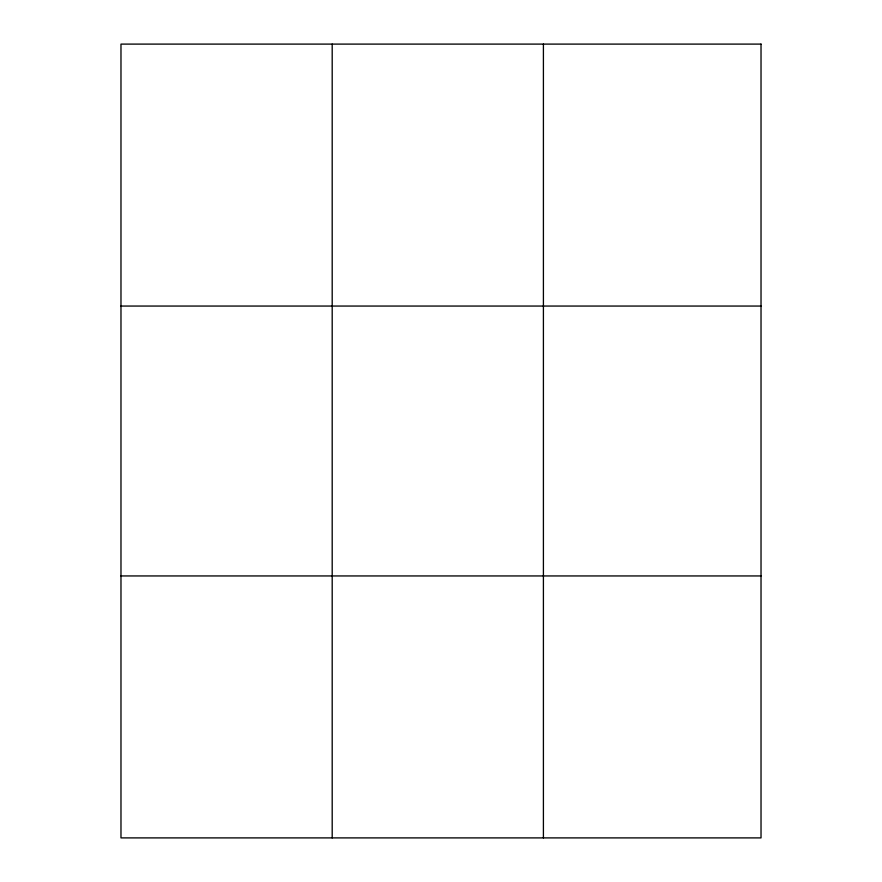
<?xml version="1.0" encoding="UTF-8"?>
<svg xmlns="http://www.w3.org/2000/svg" width="882" height="882" viewBox="0 0 882 882"><rect width="100%" height="100%" fill="white"/><g stroke="black" fill="none" stroke-linecap="round" stroke-linejoin="round"><path stroke-width="1.32" d="M332.194 837.9L332.194 44.1M543.411 837.9L543.411 44.1M120.977 306.054L761.023 306.054M120.977 575.946L761.023 575.946M761.023 44.1L761.023 837.9L120.977 837.9L120.977 44.1L761.023 44.1"/></g></svg>
